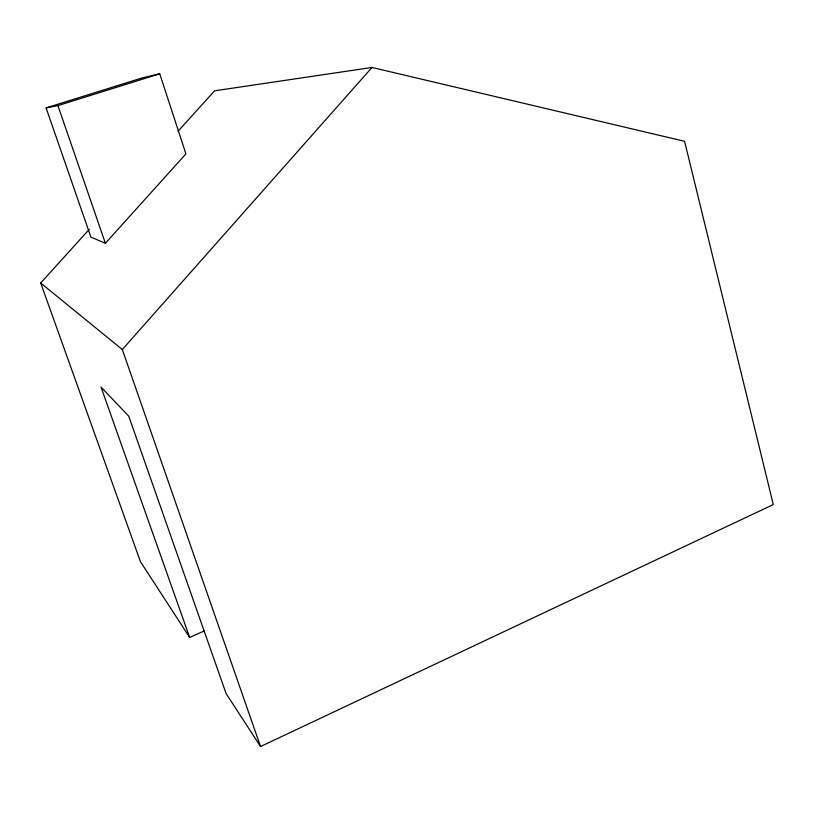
<?xml version="1.0" encoding="UTF-8"?>
<svg xmlns="http://www.w3.org/2000/svg" width="814" height="814" viewBox="0 0 814 814"><rect width="100%" height="100%" fill="white"/><g stroke="black" fill="none" stroke-linecap="round" stroke-linejoin="round"><path stroke-width="1.22" d="M260.531 746.54L122.324 349.542L372.008 67.46L684.584 141.3L773.3 504.568L260.531 746.54L226.078 693.497L128.734 416.168L101.017 387.047L189.642 637.403L204.589 630.819M105.393 243.284L185.907 153.907L159.748 73.799L141.951 77.971L46.093 107.886L90.914 237.128L105.393 243.284L57.916 105.606L46.093 107.886M189.642 637.403L140.435 561.65L40.7 283.007L89.296 229.304M177.961 131.319L214.621 90.812L372.008 67.46M57.916 105.606L159.748 73.799M40.7 283.007L122.324 349.542"/></g></svg>
